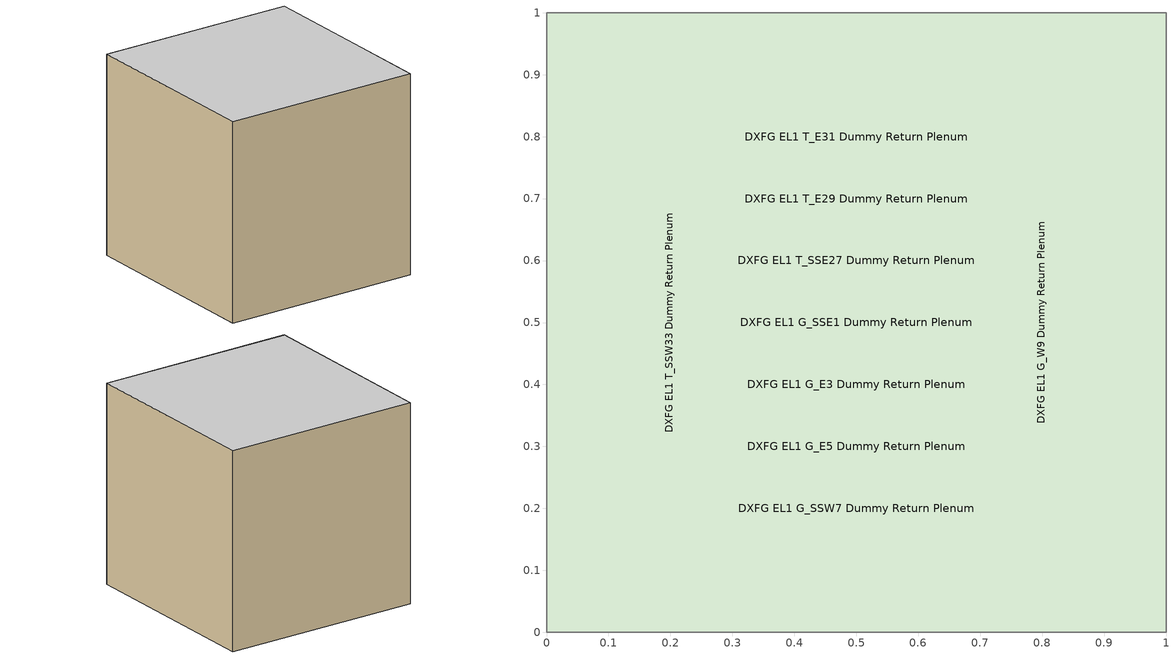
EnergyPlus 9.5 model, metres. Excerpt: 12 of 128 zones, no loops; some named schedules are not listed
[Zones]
DXFG EL1 G_SSE1 Dummy Return Plenum
 floor adiabatic (DXFG EL1 G_SSE1 Plenum Construction): 0,0 0,1 1,1 1,0 z-10
 wall adiabatic (DXFG EL1 G_SSE1 Plenum Construction): 0,1 0,0 1,0 1,1 0,1 z-10:-9
 ceiling adiabatic (DXFG EL1 G_SSE1 Plenum Construction): 0,0 1,0 1,1 0,1 z-9
DXFG EL1 T_SSE27 Dummy Return Plenum
 floor adiabatic (DXFG EL1 T_SSE27 Plenum Construction): 0,0 0,1 1,1 1,0 z-10
 wall adiabatic (DXFG EL1 T_SSE27 Plenum Construction): 0,1 0,0 1,0 1,1 0,1 z-10:-9
 ceiling adiabatic (DXFG EL1 T_SSE27 Plenum Construction): 0,0 1,0 1,1 0,1 z-9
DXFG EL1 G_E3 Dummy Return Plenum
 floor adiabatic (DXFG EL1 G_E3 Plenum Construction): 0,0 0,1 1,1 1,0 z-10
 wall adiabatic (DXFG EL1 G_E3 Plenum Construction): 0,1 0,0 1,0 1,1 0,1 z-10:-9
 ceiling adiabatic (DXFG EL1 G_E3 Plenum Construction): 0,0 1,0 1,1 0,1 z-9
DXFG EL1 T_E29 Dummy Return Plenum
 floor adiabatic (DXFG EL1 T_E29 Plenum Construction): 0,0 0,1 1,1 1,0 z-10
 wall adiabatic (DXFG EL1 T_E29 Plenum Construction): 0,1 0,0 1,0 1,1 0,1 z-10:-9
 ceiling adiabatic (DXFG EL1 T_E29 Plenum Construction): 0,0 1,0 1,1 0,1 z-9
DXFG EL1 G_E5 Dummy Return Plenum
 floor adiabatic (DXFG EL1 G_E5 Plenum Construction): 0,0 0,1 1,1 1,0 z-10
 wall adiabatic (DXFG EL1 G_E5 Plenum Construction): 0,1 0,0 1,0 1,1 0,1 z-10:-9
 ceiling adiabatic (DXFG EL1 G_E5 Plenum Construction): 0,0 1,0 1,1 0,1 z-9
DXFG EL1 T_E31 Dummy Return Plenum
 floor adiabatic (DXFG EL1 T_E31 Plenum Construction): 0,0 0,1 1,1 1,0 z-10
 wall adiabatic (DXFG EL1 T_E31 Plenum Construction): 0,1 0,0 1,0 1,1 0,1 z-10:-9
 ceiling adiabatic (DXFG EL1 T_E31 Plenum Construction): 0,0 1,0 1,1 0,1 z-9
DXFG EL1 G_SSW7 Dummy Return Plenum
 floor adiabatic (DXFG EL1 G_SSW7 Plenum Construction): 0,0 0,1 1,1 1,0 z-10
 wall adiabatic (DXFG EL1 G_SSW7 Plenum Construction): 0,1 0,0 1,0 1,1 0,1 z-10:-9
 ceiling adiabatic (DXFG EL1 G_SSW7 Plenum Construction): 0,0 1,0 1,1 0,1 z-9
DXFG EL1 T_SSW33 Dummy Return Plenum
 floor adiabatic (DXFG EL1 T_SSW33 Plenum Construction): 0,0 0,1 1,1 1,0 z-10
 wall adiabatic (DXFG EL1 T_SSW33 Plenum Construction): 0,1 0,0 1,0 1,1 0,1 z-10:-9
 ceiling adiabatic (DXFG EL1 T_SSW33 Plenum Construction): 0,0 1,0 1,1 0,1 z-9
DXFG EL1 G_W9 Dummy Return Plenum
 floor adiabatic (DXFG EL1 G_W9 Plenum Construction): 0,0 0,1 1,1 1,0 z-10
 wall adiabatic (DXFG EL1 G_W9 Plenum Construction): 0,1 0,0 1,0 1,1 0,1 z-10:-9
 ceiling adiabatic (DXFG EL1 G_W9 Plenum Construction): 0,0 1,0 1,1 0,1 z-9
DXFG EL1 T_W35 Dummy Return Plenum
 floor adiabatic (DXFG EL1 T_W35 Plenum Construction): 0,0 0,1 1,1 1,0 z-10
 wall adiabatic (DXFG EL1 T_W35 Plenum Construction): 0,1 0,0 1,0 1,1 0,1 z-10:-9
 ceiling adiabatic (DXFG EL1 T_W35 Plenum Construction): 0,0 1,0 1,1 0,1 z-9
DXFG EL1 G_W11 Dummy Return Plenum
 floor adiabatic (DXFG EL1 G_W11 Plenum Construction): 0,0 0,1 1,1 1,0 z-10
 wall adiabatic (DXFG EL1 G_W11 Plenum Construction): 0,1 0,0 1,0 1,1 0,1 z-10:-9
 ceiling adiabatic (DXFG EL1 G_W11 Plenum Construction): 0,0 1,0 1,1 0,1 z-9
DXFG EL1 T_W37 Dummy Return Plenum
 floor adiabatic (DXFG EL1 T_W37 Plenum Construction): 0,0 0,1 1,1 1,0 z-10
 wall adiabatic (DXFG EL1 T_W37 Plenum Construction): 0,1 0,0 1,0 1,1 0,1 z-10:-9
 ceiling adiabatic (DXFG EL1 T_W37 Plenum Construction): 0,0 1,0 1,1 0,1 z-9
[Building]
MFm+dxgf+existing: North Axis {deg}=0; Terrain=Suburbs; Loads Convergence Tolerance Value {W}=0.04; Temperature Convergence Tolerance Value {deltaC}=0.4; Solar Distribution=FullExterior; Maximum Number of Warmup Days=40; Minimum Number of Warmup Days=10
[Site:Location]
CA_EUREKA_USA Design_Conditions: Latitude {deg}=40.8; Longitude {deg}=-124.17; Time Zone {hr}=-8; Elevation {m}=18
[SizingPeriod:DesignDay] Day of Month=21; Dry-Bulb Temperature Range Modifier Type=DefaultMultipliers; Humidity Condition Type=Wetbulb; Barometric Pressure {Pa}=101109; Rain Indicator=No; Snow Indicator=No; Daylight Saving Time Indicator=No
Name | Month | Day Type | Maximum Dry-Bulb Temperature {C} | Daily Dry-Bulb Temperature Range {deltaC} | Wetbulb or DewPoint at Maximum Dry-Bulb {C} | Wind Speed {m/s} | Wind Direction {deg} | Solar Model Indicator | Sky Clearness | ASHRAE Clear Sky Optical Depth for Beam Irradiance (taub) | ASHRAE Clear Sky Optical Depth for Diffuse Irradiance (taud)
CA_EUREKA Ann Htg 99.6% Condns DB | 12 | WinterDesignDay | 0.7 | 0 | 0.7 | 1.5 | 100 | ASHRAEClearSky | 0
CA_EUREKA Ann Clg .4% Condns DB=>MWB | 8 | SummerDesignDay | 20.1 | 4.5 | 15.1 | 4.2 | 320 | ASHRAETau |  | 0.327 | 2.581
[Site:WaterMainsTemperature]
Calculation Method=Correlation; Annual Average Outdoor Air Temperature {C}=10.81; Maximum Difference In Monthly Average Outdoor Air Temperatures {deltaC}=16.84
[Material] Conductivity {W/m-K}=0.1
Name | Roughness | Thickness {m} | Density {kg/m3} | Specific Heat {J/kg-K}
DXFG EL1 G_SSE1 Plenum Material; DXFG EL1 T_SSE27 Plenum Material; DXFG EL1 G_E3 Plenum Material; DXFG EL1 T_E29 Plenum Material; DXFG EL1 G_E5 Plenum Material; DXFG EL1 T_E31 Plenum Material; DXFG EL1 G_SSW7 Plenum Material; DXFG EL1 T_SSW33 Plenum Material; DXFG EL1 G_W9 Plenum Material; DXFG EL1 T_W35 Plenum Material; DXFG EL1 G_W11 Plenum Material; DXFG EL1 T_W37 Plenum Material | Smooth | 0.05 | 200 | 1000
Wall Cavity Effective Insulation | VeryRough | 0.01 | 8.17 | 837
[Construction]
DXFG EL1 G_SSE1 Plenum Construction: Wall Cavity Effective Insulation, DXFG EL1 G_SSE1 Plenum Material
DXFG EL1 T_SSE27 Plenum Construction: Wall Cavity Effective Insulation, DXFG EL1 T_SSE27 Plenum Material
DXFG EL1 G_E3 Plenum Construction: Wall Cavity Effective Insulation, DXFG EL1 G_E3 Plenum Material
DXFG EL1 T_E29 Plenum Construction: Wall Cavity Effective Insulation, DXFG EL1 T_E29 Plenum Material
DXFG EL1 G_E5 Plenum Construction: Wall Cavity Effective Insulation, DXFG EL1 G_E5 Plenum Material
DXFG EL1 T_E31 Plenum Construction: Wall Cavity Effective Insulation, DXFG EL1 T_E31 Plenum Material
DXFG EL1 G_SSW7 Plenum Construction: Wall Cavity Effective Insulation, DXFG EL1 G_SSW7 Plenum Material
DXFG EL1 T_SSW33 Plenum Construction: Wall Cavity Effective Insulation, DXFG EL1 T_SSW33 Plenum Material
DXFG EL1 G_W9 Plenum Construction: Wall Cavity Effective Insulation, DXFG EL1 G_W9 Plenum Material
DXFG EL1 T_W35 Plenum Construction: Wall Cavity Effective Insulation, DXFG EL1 T_W35 Plenum Material
DXFG EL1 G_W11 Plenum Construction: Wall Cavity Effective Insulation, DXFG EL1 G_W11 Plenum Material
DXFG EL1 T_W37 Plenum Construction: Wall Cavity Effective Insulation, DXFG EL1 T_W37 Plenum Material
[Zone] Multiplier=1; Volume {m3}=1; Part of Total Floor Area=No
DXFG EL1 G_SSE1 Dummy Return Plenum; DXFG EL1 T_SSE27 Dummy Return Plenum; DXFG EL1 G_E3 Dummy Return Plenum; DXFG EL1 T_E29 Dummy Return Plenum; DXFG EL1 G_E5 Dummy Return Plenum; DXFG EL1 T_E31 Dummy Return Plenum; DXFG EL1 G_SSW7 Dummy Return Plenum; DXFG EL1 T_SSW33 Dummy Return Plenum; DXFG EL1 G_W9 Dummy Return Plenum; DXFG EL1 T_W35 Dummy Return Plenum; DXFG EL1 G_W11 Dummy Return Plenum; DXFG EL1 T_W37 Dummy Return Plenum
[InternalMass] Surface Area {m2}=5
Name | Construction | Zone or ZoneList
DXFG EL1 G_SSE1 Dummy Return Plenum Plenum Internal Mass | DXFG EL1 G_SSE1 Plenum Construction | DXFG EL1 G_SSE1 Dummy Return Plenum
DXFG EL1 T_SSE27 Dummy Return Plenum Plenum Internal Mass | DXFG EL1 T_SSE27 Plenum Construction | DXFG EL1 T_SSE27 Dummy Return Plenum
DXFG EL1 G_E3 Dummy Return Plenum Plenum Internal Mass | DXFG EL1 G_E3 Plenum Construction | DXFG EL1 G_E3 Dummy Return Plenum
DXFG EL1 T_E29 Dummy Return Plenum Plenum Internal Mass | DXFG EL1 T_E29 Plenum Construction | DXFG EL1 T_E29 Dummy Return Plenum
DXFG EL1 G_E5 Dummy Return Plenum Plenum Internal Mass | DXFG EL1 G_E5 Plenum Construction | DXFG EL1 G_E5 Dummy Return Plenum
DXFG EL1 T_E31 Dummy Return Plenum Plenum Internal Mass | DXFG EL1 T_E31 Plenum Construction | DXFG EL1 T_E31 Dummy Return Plenum
DXFG EL1 G_SSW7 Dummy Return Plenum Plenum Internal Mass | DXFG EL1 G_SSW7 Plenum Construction | DXFG EL1 G_SSW7 Dummy Return Plenum
DXFG EL1 T_SSW33 Dummy Return Plenum Plenum Internal Mass | DXFG EL1 T_SSW33 Plenum Construction | DXFG EL1 T_SSW33 Dummy Return Plenum
DXFG EL1 G_W9 Dummy Return Plenum Plenum Internal Mass | DXFG EL1 G_W9 Plenum Construction | DXFG EL1 G_W9 Dummy Return Plenum
DXFG EL1 T_W35 Dummy Return Plenum Plenum Internal Mass | DXFG EL1 T_W35 Plenum Construction | DXFG EL1 T_W35 Dummy Return Plenum
DXFG EL1 G_W11 Dummy Return Plenum Plenum Internal Mass | DXFG EL1 G_W11 Plenum Construction | DXFG EL1 G_W11 Dummy Return Plenum
DXFG EL1 T_W37 Dummy Return Plenum Plenum Internal Mass | DXFG EL1 T_W37 Plenum Construction | DXFG EL1 T_W37 Dummy Return Plenum
[Foundation:Kiva]
Slab Foundation
[Foundation:Kiva:Settings]
Soil Conductivity {W/m-K}=1.73; Soil Density {kg/m3}=1842; Soil Specific Heat {J/kg-K}=419; Ground Solar Absorptivity=0.9; Ground Thermal Absorptivity=0.9; Ground Surface Roughness {m}=0.03; Far-Field Width {m}=40; Deep-Ground Boundary Condition=ZeroFlux; Deep-Ground Depth {m}=40; Minimum Cell Dimension {m}=0.02; Maximum Cell Growth Coefficient=1.5; Simulation Timestep=Timestep
[OtherEquipment] Fuel Type=None; Design Level Calculation Method=EquipmentLevel; Design Level {W}=0; Fraction Radiant=0; Fraction Lost=0
Name | Zone or ZoneList | Schedule | Fraction Latent
ReturnDuctConductionToPlenumDXFG EL1 G_SSE1; ReturnSensibleLeakageEquipDXFG EL1 G_SSE1 | DXFG EL1 G_SSE1 Dummy Return Plenum | EL1 SSE Perim Zn (G.SSE1) Duct Loss Sch | 0
ReturnLatentLeakageEquipDXFG EL1 G_SSE1 | DXFG EL1 G_SSE1 Dummy Return Plenum | EL1 SSE Perim Zn (G.SSE1) Duct Loss Sch | 1
ReturnDuctConductionToPlenumDXFG EL1 T_SSE27; ReturnSensibleLeakageEquipDXFG EL1 T_SSE27 | DXFG EL1 T_SSE27 Dummy Return Plenum | EL1 SSE Perim Zn (T.SSE27) Duct Loss Sch | 0
ReturnLatentLeakageEquipDXFG EL1 T_SSE27 | DXFG EL1 T_SSE27 Dummy Return Plenum | EL1 SSE Perim Zn (T.SSE27) Duct Loss Sch | 1
ReturnDuctConductionToPlenumDXFG EL1 G_E3; ReturnSensibleLeakageEquipDXFG EL1 G_E3 | DXFG EL1 G_E3 Dummy Return Plenum | EL1 East Perim Zn (G.E3) Duct Loss Sch | 0
ReturnLatentLeakageEquipDXFG EL1 G_E3 | DXFG EL1 G_E3 Dummy Return Plenum | EL1 East Perim Zn (G.E3) Duct Loss Sch | 1
ReturnDuctConductionToPlenumDXFG EL1 T_E29; ReturnSensibleLeakageEquipDXFG EL1 T_E29 | DXFG EL1 T_E29 Dummy Return Plenum | EL1 East Perim Zn (T.E29) Duct Loss Sch | 0
ReturnLatentLeakageEquipDXFG EL1 T_E29 | DXFG EL1 T_E29 Dummy Return Plenum | EL1 East Perim Zn (T.E29) Duct Loss Sch | 1
ReturnDuctConductionToPlenumDXFG EL1 G_E5; ReturnSensibleLeakageEquipDXFG EL1 G_E5 | DXFG EL1 G_E5 Dummy Return Plenum | EL1 East Perim Zn (G.E5) Duct Loss Sch | 0
ReturnLatentLeakageEquipDXFG EL1 G_E5 | DXFG EL1 G_E5 Dummy Return Plenum | EL1 East Perim Zn (G.E5) Duct Loss Sch | 1
ReturnDuctConductionToPlenumDXFG EL1 T_E31; ReturnSensibleLeakageEquipDXFG EL1 T_E31 | DXFG EL1 T_E31 Dummy Return Plenum | EL1 East Perim Zn (T.E31) Duct Loss Sch | 0
ReturnLatentLeakageEquipDXFG EL1 T_E31 | DXFG EL1 T_E31 Dummy Return Plenum | EL1 East Perim Zn (T.E31) Duct Loss Sch | 1
ReturnDuctConductionToPlenumDXFG EL1 G_SSW7; ReturnSensibleLeakageEquipDXFG EL1 G_SSW7 | DXFG EL1 G_SSW7 Dummy Return Plenum | EL1 SSW Perim Zn (G.SSW7) Duct Loss Sch | 0
ReturnLatentLeakageEquipDXFG EL1 G_SSW7 | DXFG EL1 G_SSW7 Dummy Return Plenum | EL1 SSW Perim Zn (G.SSW7) Duct Loss Sch | 1
ReturnDuctConductionToPlenumDXFG EL1 T_SSW33; ReturnSensibleLeakageEquipDXFG EL1 T_SSW33 | DXFG EL1 T_SSW33 Dummy Return Plenum | EL1 SSW Perim Zn (T.SSW33) Duct Loss Sch | 0
ReturnLatentLeakageEquipDXFG EL1 T_SSW33 | DXFG EL1 T_SSW33 Dummy Return Plenum | EL1 SSW Perim Zn (T.SSW33) Duct Loss Sch | 1
ReturnDuctConductionToPlenumDXFG EL1 G_W9; ReturnSensibleLeakageEquipDXFG EL1 G_W9 | DXFG EL1 G_W9 Dummy Return Plenum | EL1 West Perim Zn (G.W9) Duct Loss Sch | 0
ReturnLatentLeakageEquipDXFG EL1 G_W9 | DXFG EL1 G_W9 Dummy Return Plenum | EL1 West Perim Zn (G.W9) Duct Loss Sch | 1
ReturnDuctConductionToPlenumDXFG EL1 T_W35; ReturnSensibleLeakageEquipDXFG EL1 T_W35 | DXFG EL1 T_W35 Dummy Return Plenum | EL1 West Perim Zn (T.W35) Duct Loss Sch | 0
ReturnLatentLeakageEquipDXFG EL1 T_W35 | DXFG EL1 T_W35 Dummy Return Plenum | EL1 West Perim Zn (T.W35) Duct Loss Sch | 1
ReturnDuctConductionToPlenumDXFG EL1 G_W11; ReturnSensibleLeakageEquipDXFG EL1 G_W11 | DXFG EL1 G_W11 Dummy Return Plenum | EL1 West Perim Zn (G.W11) Duct Loss Sch | 0
ReturnLatentLeakageEquipDXFG EL1 G_W11 | DXFG EL1 G_W11 Dummy Return Plenum | EL1 West Perim Zn (G.W11) Duct Loss Sch | 1
ReturnDuctConductionToPlenumDXFG EL1 T_W37; ReturnSensibleLeakageEquipDXFG EL1 T_W37 | DXFG EL1 T_W37 Dummy Return Plenum | EL1 West Perim Zn (T.W37) Duct Loss Sch | 0
ReturnLatentLeakageEquipDXFG EL1 T_W37 | DXFG EL1 T_W37 Dummy Return Plenum | EL1 West Perim Zn (T.W37) Duct Loss Sch | 1
[Sizing:Plant]
DH HX Connector Loop: Loop Type=Heating; Design Loop Exit Temperature {C}=57.2222; Loop Design Temperature Difference {deltaC}=13.8889
[EnergyManagementSystem:Actuator]
Name | Actuated Component Unique | Actuated Component Type | Actuated Component Control Type
Qleak_s_sEL1SSEPerimZnGSSE1 | SupplySensibleLeakageToEL1 SSE Perim Zn (G.SSE1) | OtherEquipment | Power Level
Qleak_s_lEL1SSEPerimZnGSSE1 | SupplyLatentLeakageToEL1 SSE Perim Zn (G.SSE1) | OtherEquipment | Power Level
Qduct_sToEL1SSEPerimZnGSSE1 | SupplyDuctConductionToEL1 SSE Perim Zn (G.SSE1) | OtherEquipment | Power Level
Qduct_sToEL1SSEPerimPlZnGSSE14 | SupplyDuctConductionToEL1 SSE Perim Pl Zn (G.SSE14) | OtherEquipment | Power Level
Qduct_rToPlenumDXFGEL1G_SSE1 | ReturnDuctConductionToPlenumDXFG EL1 G_SSE1 | OtherEquipment | Power Level
Qduct_rToEL1SSEPerimPlZnGSSE14 | ReturnDuctConductionToEL1 SSE Perim Pl Zn (G.SSE14) | OtherEquipment | Power Level
Qleak_sToEL1SSEPerimPlZnGSSE14 | SupplySensibleLeakageToEL1 SSE Perim Pl Zn (G.SSE14) | OtherEquipment | Power Level
LatentLeakageToEL1SSEPerimPlZnGSSE14 | SupplyLatentLeakageToEL1 SSE Perim Pl Zn (G.SSE14) | OtherEquipment | Power Level
Qleak_r_sDXFGEL1G_SSE1 | ReturnSensibleLeakageEquipDXFG EL1 G_SSE1 | OtherEquipment | Power Level
Qleak_r_lDXFGEL1G_SSE1 | ReturnLatentLeakageEquipDXFG EL1 G_SSE1 | OtherEquipment | Power Level
VEL1SSEPerimPlZnGSSE14ToEL1SSEPerimZnGSSE1 | EL1 SSE Perim Pl Zn (G.SSE14)ToEL1 SSE Perim Zn (G.SSE1)Mixing | ZoneMixing | Air Exchange Flow Rate
VEL1SSEPerimZnGSSE1ToEL1SSEPerimPlZnGSSE14 | EL1 SSE Perim Zn (G.SSE1)ToEL1 SSE Perim Pl Zn (G.SSE14)Mixing | ZoneMixing | Air Exchange Flow Rate
Qleak_s_sEL1SSEPerimZnTSSE27 | SupplySensibleLeakageToEL1 SSE Perim Zn (T.SSE27) | OtherEquipment | Power Level
Qleak_s_lEL1SSEPerimZnTSSE27 | SupplyLatentLeakageToEL1 SSE Perim Zn (T.SSE27) | OtherEquipment | Power Level
Qduct_sToEL1SSEPerimZnTSSE27 | SupplyDuctConductionToEL1 SSE Perim Zn (T.SSE27) | OtherEquipment | Power Level
Qduct_sToEL1SSEPerimAtZnTSSE40 | SupplyDuctConductionToEL1 SSE Perim At Zn (T.SSE40) | OtherEquipment | Power Level
Qduct_rToPlenumDXFGEL1T_SSE27 | ReturnDuctConductionToPlenumDXFG EL1 T_SSE27 | OtherEquipment | Power Level
Qduct_rToEL1SSEPerimAtZnTSSE40 | ReturnDuctConductionToEL1 SSE Perim At Zn (T.SSE40) | OtherEquipment | Power Level
Qleak_sToEL1SSEPerimAtZnTSSE40 | SupplySensibleLeakageToEL1 SSE Perim At Zn (T.SSE40) | OtherEquipment | Power Level
LatentLeakageToEL1SSEPerimAtZnTSSE40 | SupplyLatentLeakageToEL1 SSE Perim At Zn (T.SSE40) | OtherEquipment | Power Level
Qleak_r_sDXFGEL1T_SSE27 | ReturnSensibleLeakageEquipDXFG EL1 T_SSE27 | OtherEquipment | Power Level
Qleak_r_lDXFGEL1T_SSE27 | ReturnLatentLeakageEquipDXFG EL1 T_SSE27 | OtherEquipment | Power Level
VEL1SSEPerimAtZnTSSE40ToEL1SSEPerimZnTSSE27 | EL1 SSE Perim At Zn (T.SSE40)ToEL1 SSE Perim Zn (T.SSE27)Mixing | ZoneMixing | Air Exchange Flow Rate
VEL1SSEPerimZnTSSE27ToEL1SSEPerimAtZnTSSE40 | EL1 SSE Perim Zn (T.SSE27)ToEL1 SSE Perim At Zn (T.SSE40)Mixing | ZoneMixing | Air Exchange Flow Rate
Qleak_s_sEL1EastPerimZnGE3 | SupplySensibleLeakageToEL1 East Perim Zn (G.E3) | OtherEquipment | Power Level
Qleak_s_lEL1EastPerimZnGE3 | SupplyLatentLeakageToEL1 East Perim Zn (G.E3) | OtherEquipment | Power Level
Qduct_sToEL1EastPerimZnGE3 | SupplyDuctConductionToEL1 East Perim Zn (G.E3) | OtherEquipment | Power Level
Qduct_sToEL1EastPerimPlZnGE16 | SupplyDuctConductionToEL1 East Perim Pl Zn (G.E16) | OtherEquipment | Power Level
Qduct_rToPlenumDXFGEL1G_E3 | ReturnDuctConductionToPlenumDXFG EL1 G_E3 | OtherEquipment | Power Level
Qduct_rToEL1EastPerimPlZnGE16 | ReturnDuctConductionToEL1 East Perim Pl Zn (G.E16) | OtherEquipment | Power Level
Qleak_sToEL1EastPerimPlZnGE16 | SupplySensibleLeakageToEL1 East Perim Pl Zn (G.E16) | OtherEquipment | Power Level
LatentLeakageToEL1EastPerimPlZnGE16 | SupplyLatentLeakageToEL1 East Perim Pl Zn (G.E16) | OtherEquipment | Power Level
Qleak_r_sDXFGEL1G_E3 | ReturnSensibleLeakageEquipDXFG EL1 G_E3 | OtherEquipment | Power Level
Qleak_r_lDXFGEL1G_E3 | ReturnLatentLeakageEquipDXFG EL1 G_E3 | OtherEquipment | Power Level
VEL1EastPerimPlZnGE16ToEL1EastPerimZnGE3 | EL1 East Perim Pl Zn (G.E16)ToEL1 East Perim Zn (G.E3)Mixing | ZoneMixing | Air Exchange Flow Rate
VEL1EastPerimZnGE3ToEL1EastPerimPlZnGE16 | EL1 East Perim Zn (G.E3)ToEL1 East Perim Pl Zn (G.E16)Mixing | ZoneMixing | Air Exchange Flow Rate
Qleak_s_sEL1EastPerimZnTE29 | SupplySensibleLeakageToEL1 East Perim Zn (T.E29) | OtherEquipment | Power Level
Qleak_s_lEL1EastPerimZnTE29 | SupplyLatentLeakageToEL1 East Perim Zn (T.E29) | OtherEquipment | Power Level
Qduct_sToEL1EastPerimZnTE29 | SupplyDuctConductionToEL1 East Perim Zn (T.E29) | OtherEquipment | Power Level
Qduct_sToEL1EastPerimAtZnTE42 | SupplyDuctConductionToEL1 East Perim At Zn (T.E42) | OtherEquipment | Power Level
Qduct_rToPlenumDXFGEL1T_E29 | ReturnDuctConductionToPlenumDXFG EL1 T_E29 | OtherEquipment | Power Level
Qduct_rToEL1EastPerimAtZnTE42 | ReturnDuctConductionToEL1 East Perim At Zn (T.E42) | OtherEquipment | Power Level
Qleak_sToEL1EastPerimAtZnTE42 | SupplySensibleLeakageToEL1 East Perim At Zn (T.E42) | OtherEquipment | Power Level
LatentLeakageToEL1EastPerimAtZnTE42 | SupplyLatentLeakageToEL1 East Perim At Zn (T.E42) | OtherEquipment | Power Level
Qleak_r_sDXFGEL1T_E29 | ReturnSensibleLeakageEquipDXFG EL1 T_E29 | OtherEquipment | Power Level
Qleak_r_lDXFGEL1T_E29 | ReturnLatentLeakageEquipDXFG EL1 T_E29 | OtherEquipment | Power Level
VEL1EastPerimAtZnTE42ToEL1EastPerimZnTE29 | EL1 East Perim At Zn (T.E42)ToEL1 East Perim Zn (T.E29)Mixing | ZoneMixing | Air Exchange Flow Rate
VEL1EastPerimZnTE29ToEL1EastPerimAtZnTE42 | EL1 East Perim Zn (T.E29)ToEL1 East Perim At Zn (T.E42)Mixing | ZoneMixing | Air Exchange Flow Rate
Qleak_s_sEL1EastPerimZnGE5 | SupplySensibleLeakageToEL1 East Perim Zn (G.E5) | OtherEquipment | Power Level
Qleak_s_lEL1EastPerimZnGE5 | SupplyLatentLeakageToEL1 East Perim Zn (G.E5) | OtherEquipment | Power Level
Qduct_sToEL1EastPerimZnGE5 | SupplyDuctConductionToEL1 East Perim Zn (G.E5) | OtherEquipment | Power Level
Qduct_sToEL1EastPerimPlZnGE18 | SupplyDuctConductionToEL1 East Perim Pl Zn (G.E18) | OtherEquipment | Power Level
Qduct_rToPlenumDXFGEL1G_E5 | ReturnDuctConductionToPlenumDXFG EL1 G_E5 | OtherEquipment | Power Level
Qduct_rToEL1EastPerimPlZnGE18 | ReturnDuctConductionToEL1 East Perim Pl Zn (G.E18) | OtherEquipment | Power Level
Qleak_sToEL1EastPerimPlZnGE18 | SupplySensibleLeakageToEL1 East Perim Pl Zn (G.E18) | OtherEquipment | Power Level
LatentLeakageToEL1EastPerimPlZnGE18 | SupplyLatentLeakageToEL1 East Perim Pl Zn (G.E18) | OtherEquipment | Power Level
Qleak_r_sDXFGEL1G_E5 | ReturnSensibleLeakageEquipDXFG EL1 G_E5 | OtherEquipment | Power Level
Qleak_r_lDXFGEL1G_E5 | ReturnLatentLeakageEquipDXFG EL1 G_E5 | OtherEquipment | Power Level
VEL1EastPerimPlZnGE18ToEL1EastPerimZnGE5 | EL1 East Perim Pl Zn (G.E18)ToEL1 East Perim Zn (G.E5)Mixing | ZoneMixing | Air Exchange Flow Rate
